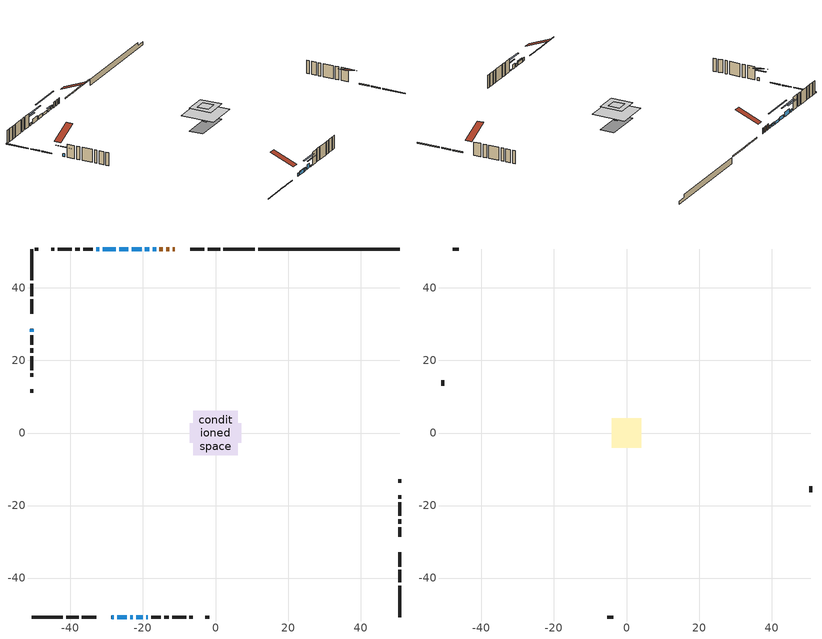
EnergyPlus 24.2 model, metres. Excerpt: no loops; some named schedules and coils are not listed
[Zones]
conditioned space
 floor outside (Floor1 construction): -0.82,-0.82 -0.82,0.82 0.82,0.82 0.82,-0.82 z0.81
 floor adiabatic (AdiabaticFloorConstruction): -6.16,-6.16 -6.16,6.16 6.16,6.16 6.16,-6.16 z3.25
 floor foundation (Slab1 construction): -7.05,-2.7 -7.05,2.7 7.05,2.7 7.05,-2.7 z-1.48
 floor foundation (Slab2 construction): -0.61,-0.61 -0.61,0.61 0.61,0.61 0.61,-0.61 z0
 wall outside (RimJoist1 construction): 10.8,50.74 2.17,50.74 / -50.74,-50.74 -42.11,-50.74 / -50.74,50.74 -50.74,42.11 / 50.74,-50.74 50.74,-42.11 z0.81:1.11
 wall outside (RimJoist2 construction): 1.24,50.74 -2.19,50.74 / -41.19,-50.74 -37.76,-50.74 / -50.74,41.19 -50.74,37.76 / 50.74,-41.19 50.74,-37.76 z0.81:1.11
 wall outside (RimJoist3 construction): -3.12,50.74 -7,50.74 / -36.83,-50.74 -32.94,-50.74 / -50.74,36.83 -50.74,32.94 / 50.74,-36.83 50.74,-32.94 z0.81:1.11
 wall outside (AdiabaticWallConstruction 1): -11.26,50.74 -11.83,50.74 / -12.76,50.74 -13.65,50.74 / -14.58,50.74 -15.47,50.74 z0.81:2.84
 wall outside (AdiabaticWallConstruction): -28.68,-50.74 -28,-50.74 / -23.51,-50.74 -22.76,-50.74 / -24.06,50.74 -26.6,50.74 z0.81:2.03; -16.39,50.74 -17.31,50.74 / -20.39,50.74 -23.13,50.74 / -32.01,50.74 -32.93,50.74 z0.81:1.73; -18.24,50.74 -19.46,50.74 z0.81:1.8; -27.08,-50.74 -24.44,-50.74 z0.81:1.95; -50.74,28.68 -50.74,27.92 z0.81:1.83; -21.84,-50.74 -20.06,-50.74 / -27.53,50.74 -31.09,50.74 z0.81:2.46; -19.13,-50.74 -18.67,-50.74 z0.81:1.27
 wall outside (Wall1 construction): -33.86,50.74 -36.52,50.74 / -17.74,-50.74 -15.08,-50.74 / -50.74,26.99 -50.74,24.32 / 50.74,-28.68 50.74,-26.01 z0.81:5.69
 wall outside (Wall2 construction): -37.45,50.74 -38.74,50.74 / -14.15,-50.74 -12.86,-50.74 / -50.74,23.39 -50.74,22.1 / 50.74,-25.08 50.74,-23.79 z0.81:5.69
 wall outside (Wall3 construction): -39.67,50.74 -43.49,50.74 / -11.93,-50.74 -8.11,-50.74 / -50.74,21.17 -50.74,17.35 / 50.74,-22.87 50.74,-19.04 z0.81:5.69
 wall outside (Wall4 construction): -44.42,50.74 -45.32,50.74 / -7.18,-50.74 -6.28,-50.74 / -50.74,16.42 -50.74,15.53 / 50.74,-18.11 50.74,-17.22 z0.81:5.69
 wall outside (Wall7 construction): -48.81,50.74 -49.81,50.74 / -2.79,-50.74 -1.79,-50.74 / -50.74,12.03 -50.74,11.03 / 50.74,-13.72 50.74,-12.72 z0.81:5.69
 wall foundation (FoundationWall1 construction): 11.73,50.74,-1.48 11.73,50.74,0.81 46.84,50.74,0.81 46.84,50.74,-0.3 50.74,50.74,-0.3 50.74,50.74,-1.48
 window (WindowConstruction 9): -28.68,-50.74 -28.01,-50.74 z0.81:2.03
 window (WindowConstruction 5): -16.4,50.74 -17.31,50.74 z0.81:1.72
 window (WindowConstruction 6): -18.24,50.74 -19.46,50.74 z0.81:1.8
 window (WindowConstruction 7): -27.08,-50.74 -24.44,-50.74 z0.81:1.95
 window (WindowConstruction 8): -50.74,28.68 -50.74,27.92 z0.81:1.82
 window (WindowConstruction 11): -20.39,50.74 -23.13,50.74 z0.81:1.72
 window (WindowConstruction 10): -23.51,-50.74 -22.77,-50.74 z0.81:2.03
 window (WindowConstruction): -21.84,-50.74 -20.06,-50.74 z0.81:2.46
 window (WindowConstruction 1): -19.13,-50.74 -18.67,-50.74 z0.81:1.27
 window (WindowConstruction 2): -24.06,50.74 -26.6,50.74 z0.81:2.03
 window (WindowConstruction 3): -27.53,50.74 -31.08,50.74 z0.81:2.46
 window (WindowConstruction 4): -32.01,50.74 -32.93,50.74 z0.81:1.72
 door (Door): -11.26,50.74 -11.83,50.74 z0.81:2.84
 door (Door 1): -12.76,50.74 -13.65,50.74 z0.81:2.84
 door (Door 2): -14.58,50.74 -15.47,50.74 z0.81:2.84
 ceiling adiabatic (AdiabaticFloorConstruction): 6.16,-6.16 6.16,6.16 -6.16,6.16 -6.16,-6.16 z3.25
attic - vented
 floor to conditioned space (Floor2 construction Reversed): -2.11,-2.11 -2.11,2.11 2.11,2.11 2.11,-2.11 z5.69
 floor to conditioned space (Floor3 construction Reversed): -4.1,-4.1 -4.1,4.1 4.1,4.1 4.1,-4.1 z5.69
 wall outside (Wall5 construction): -46.25,50.74 -47.88,50.74 / -5.35,-50.74 -3.72,-50.74 / -50.74,14.6 -50.74,12.96 / 50.74,-16.29 50.74,-14.65 z0.81:5.69
 roof outside (Roof1 construction): -10.33,50.74,5.69 -10.33,41.87,9.38 -7.93,41.87,9.38 -7.93,50.74,5.69; -29.61,-50.74,5.69 -29.61,-41.87,9.38 -32.01,-41.87,9.38 -32.01,-50.74,5.69; -50.74,29.61,5.69 -41.87,29.61,9.38 -41.87,32.01,9.38 -50.74,32.01,5.69; 50.74,-29.61,5.69 41.87,-29.61,9.38 41.87,-32.01,9.38 50.74,-32.01,5.69
shading: -17.51,50.74 -16.2,50.74 -16.2,51.15 -17.51,51.15 z1.93; -19.66,50.74 -18.04,50.74 -18.04,51.15 -19.66,51.15 z2; -24.24,-50.74 -27.28,-50.74 -27.28,-51.15 -24.24,-51.15 z2.15; -50.74,25.28 -50.74,31.32 -51.15,31.32 -51.15,25.28 z4.46; -28.21,50.74 -15.31,50.74 -15.31,51.15 -28.21,51.15 z6.81; -17.42,-50.74 -24.48,-50.74 -24.48,-51.15 -17.42,-51.15 z5.1; -16.03,-50.74 -21.77,-50.74 -21.77,-51.15 -16.03,-51.15 z3.91; -33.72,50.74 -24.89,50.74 -24.89,51.15 -33.72,51.15 z5.1; -35.57,50.74 -29.37,50.74 -29.37,51.15 -35.57,51.15 z4.36
[Building]
Building 1: Terrain=Suburbs
[Site:Location]
Halifax Intl AP_NS: Latitude {deg}=44.88; Longitude {deg}=-63.51; Time Zone {hr}=-4; Elevation {m}=145; Keep Site Location Information=Yes
[Site:GroundTemperature:Shallow]
3.15511, 1.33576, 1.19006, 2.05344, 5.51939, 8.9692, 11.96, 13.8546, 14.0156, 12.4746, 9.56009, 6.2161
[Site:WaterMainsTemperature]
Calculation Method=Schedule; Temperature Schedule=mains temperature schedule
[Material] Roughness=Rough; Thermal Absorptance=0.9
Name | Thickness {m} | Conductivity {W/m-K} | Density {kg/m3} | Specific Heat {J/kg-K} | Solar Absorptance | Visible Absorptance
asphalt or fiberglass shingles | 0.00635 | 0.162714 | 1121.4 | 1465.45 | 0.84 | 0.84
ceiling loosefill ins | 0.254 | 0.0480833 | 16.02 | 1046.75 | 0.7 | 0.7
ceiling stud and cavity | 0.1397 | 0.117711 | 65.682 | 1177.47 | 0.7 | 0.7
ceiling stud and cavity 1 | 0.1397 | 0.121496 | 65.682 | 1177.47 | 0.7 | 0.7
concrete 4.0 in. | 0.1016 | 1.803125 | 2242.8 | 837.4 | 0.7 | 0.7
concrete 8.0 in. | 0.2032 | 1.803125 | 2242.8 | 837.4 | 0.7 | 0.7
door material | 0.04445 | 0.0451087 | 512.64 | 1214.23 | 0.7 | 0.7
floor covering | 0.0127 | 0.0433444 | 54.468 | 1339.84 | 0.6 | 0.6
floor rigid ins | 0.103632 | 0.029427 | 32.04 | 1214.23 | 0.7 | 0.7
floor rigid ins 1; wall rigid ins 1 | 0.512978 | 0.029427 | 32.04 | 1214.23 | 0.7 | 0.7
floor stud and cavity | 0.1397 | 0.217842 | 92.3553 | 1139.71 | 0.7 | 0.7
floor stud and cavity 1 | 0.1397 | 1.75129 | 37.0049 | 1207.88 | 0.7 | 0.7
furniture material conditioned space 1 | 0.1524 | 0.115458 | 640.8 | 1214.23 | 0.6 | 0.6
gypsum board | 0.0127 | 0.160291 | 801 | 837.4 | 0.6 | 0.6
osb sheathing 0.5 in. | 0.0127 | 0.115458 | 512.64 | 1214.23 | 0.7 | 0.7
osb sheathing 0.75 in. | 0.01905 | 0.115458 | 512.64 | 1214.23 | 0.7 | 0.7
osb sheathing 2.0 in. | 0.0508 | 0.115458 | 512.64 | 1214.23 | 0.7 | 0.7
rim joist rigid ins; wall rigid ins | 0.051816 | 0.029427 | 32.04 | 1214.23 | 0.7 | 0.7
rim joist stud and cavity | 0.0508 | 0.0413573 | 125.044 | 1163.47 | 0.6 | 0.6
rim joist stud and cavity 1 | 0.0508 | 0.0353736 | 125.044 | 1163.47 | 0.6 | 0.6
rim joist stud and cavity 2 | 0.0508 | 0.0415359 | 125.044 | 1163.47 | 0.6 | 0.6
wall stud and cavity | 0.1397 | 0.159316 | 139.0536 | 1170.24 | 0.7 | 0.7
wall stud and cavity 1 | 0.1397 | 0.266242 | 139.0536 | 1170.24 | 0.7 | 0.7
wall stud and cavity 2 | 0.1397 | 0.224124 | 139.0536 | 1170.24 | 0.7 | 0.7
wall stud and cavity 3 | 0.1397 | 0.269865 | 139.0536 | 1170.24 | 0.7 | 0.7
wall stud and cavity 4 | 0.0889 | 6.1454 | 50.32683 | 1063.81 | 0.6 | 0.6
wall stud and cavity 5 | 0.1397 | 0.343274 | 139.0536 | 1170.24 | 0.7 | 0.7
wall stud and cavity 6 | 0.0889 | 0.380278 | 52.3479 | 1209.89 | 0.7 | 0.7
wall stud and cavity 7 | 0.0889 | 0.391764 | 83.0341 | 1211.67 | 0.7 | 0.7
wood siding | 0.0254 | 0.102417 | 544.68 | 1172.36 | 0.4 | 0.4
wood siding 1 | 0.00254 | 0.102417 | 544.68 | 1172.36 | 0.4 | 0.4
wood siding 2; wood siding 3; wood siding 4 | 0.0254 | 0.102417 | 544.68 | 1172.36 | 0.7 | 0.7
[WindowMaterial:SimpleGlazingSystem]
Name | U-Factor {W/m2-K} | Solar Heat Gain Coefficient
WindowMaterial | 2.90373 | 0.65
WindowMaterial 1 | 3.03773 | 0.52
WindowMaterial 10 | 2.96903 | 0.62
WindowMaterial 2 | 2.98606 | 0.58
WindowMaterial 3 | 2.89181 | 0.69
WindowMaterial 4 | 2.96619 | 0.55
WindowMaterial 5 | 3.02581 | 0.51
WindowMaterial 6 | 2.99287 | 0.55
WindowMaterial 7 | 2.97981 | 0.57
WindowMaterial 8 | 3.02126 | 0.5
WindowMaterial 9 | 3.10359 | 0.5
[Construction]
AdiabaticFloorConstruction: floor stud and cavity 1, floor rigid ins 1, osb sheathing 0.75 in., floor covering
AdiabaticWallConstruction: wood siding 3, wall rigid ins 1, wall stud and cavity 6, gypsum board
AdiabaticWallConstruction 1: wood siding 4, wall rigid ins 1, wall stud and cavity 6, gypsum board
Door; Door 1; Door 2: door material
Floor1 construction: floor stud and cavity, floor rigid ins, osb sheathing 0.75 in., floor covering
Floor2 construction Reversed: gypsum board, ceiling stud and cavity, ceiling loosefill ins
Floor3 construction Reversed: gypsum board, ceiling stud and cavity 1, ceiling loosefill ins
FoundationWall1 construction: concrete 8.0 in.
furniture construction conditioned space 1: furniture material conditioned space 1
PartitionWallConstruction: gypsum board, wall stud and cavity 7, gypsum board
RimJoist1 construction: wood siding 2, rim joist rigid ins, osb sheathing 2.0 in., rim joist stud and cavity
RimJoist2 construction: wood siding 2, rim joist rigid ins, osb sheathing 2.0 in., rim joist stud and cavity 1
RimJoist3 construction: wood siding 2, rim joist rigid ins, osb sheathing 2.0 in., rim joist stud and cavity 2
Roof1 construction: asphalt or fiberglass shingles
Slab1 construction; Slab2 construction: concrete 4.0 in.
Wall1 construction: wood siding, wall rigid ins, osb sheathing 0.5 in., wall stud and cavity, gypsum board
Wall2 construction: wood siding, wall rigid ins, osb sheathing 0.5 in., wall stud and cavity 1, gypsum board
Wall3 construction: wood siding, wall rigid ins, osb sheathing 0.5 in., wall stud and cavity 2, gypsum board
Wall4 construction: wood siding, wall rigid ins, osb sheathing 0.5 in., wall stud and cavity 3, gypsum board
Wall5 construction: wood siding 1, wall stud and cavity 4
Wall7 construction: wood siding, wall rigid ins, osb sheathing 0.5 in., wall stud and cavity 5, gypsum board
WindowConstruction: WindowMaterial
WindowConstruction 1: WindowMaterial 1
WindowConstruction 10: WindowMaterial 10
WindowConstruction 11; WindowConstruction 5: WindowMaterial 5
WindowConstruction 2: WindowMaterial 2
WindowConstruction 3: WindowMaterial 3
WindowConstruction 4: WindowMaterial 4
WindowConstruction 6: WindowMaterial 6
WindowConstruction 7: WindowMaterial 7
WindowConstruction 8: WindowMaterial 8
WindowConstruction 9: WindowMaterial 9
[Zone] Multiplier=1; Part of Total Floor Area=Yes
Name | Volume {m3}
attic - vented | 50.4032
conditioned space | 579.5
[Space]
Name | Zone | Volume {m3}
attic - vented 1 | attic - vented | 50.4032
conditioned space 1 | conditioned space | 579.5
[ZoneInfiltration:EffectiveLeakageArea]
infil attic - vented 1: Zone or Space=attic - vented 1; Schedule=Always On Discrete; Effective Air Leakage Area {cm2}=3051.58; Stack Coefficient=0.00059606; Wind Coefficient=1.64955e-05
[ZoneMixing]
whole house fan mix: Zone or Space=attic - vented; Schedule=Always On Continuous; Design Flow Rate Calculation Method=Flow/Zone; Design Flow Rate {m3/s}=0; Source Zone or Space=conditioned space
[SurfaceProperty:ExposedFoundationPerimeter] Exposed Perimeter Calculation Method=TotalExposedPerimeter
Name | Total Exposed Perimeter {m}
Slab1 | 39.014
Slab2 | 3.658
[InternalMass] Zone or ZoneList=conditioned space; Space or SpaceList=conditioned space 1
Name | Construction | Surface Area {m2}
furniture mass conditioned space 1 | furniture construction conditioned space 1 | 92.9425
partition wall mass | PartitionWallConstruction | 232.356
[Lights]
interior lighting: Zone or ZoneList or Space or SpaceList=conditioned space 1; Schedule=interior lighting schedule; Design Level Calculation Method=LightingLevel; Lighting Level {W}=343.2; Return Air Fraction=0; Fraction Radiant=0.6; Fraction Visible=0.2; Fraction Replaceable=1
[People]
occupants: Zone or ZoneList or Space or SpaceList=conditioned space 1; Number of People Schedule=occupants schedule; Number of People Calculation Method=People; Number of People=3; Fraction Radiant=0.314171; Sensible Heat Fraction=0.56303; Activity Level Schedule=occupants activity schedule; Carbon Dioxide Generation Rate {m3/s-W}=0; Enable ASHRAE 55 Comfort Warnings=No; Mean Radiant Temperature Calculation Type=EnclosureAveraged
[ElectricEquipment] Zone or ZoneList or Space or SpaceList=conditioned space 1; Design Level Calculation Method=EquipmentLevel
Name | Schedule | Design Level {W} | Fraction Latent | Fraction Radiant | Fraction Lost
clothes dryer | clothes dryer schedule | 140.772 | 0.015 | 0.081 | 0.85
clothes washer | clothes washer schedule | 32.1985 | 0.03 | 0.162 | 0.7
cooking range | cooking range schedule | 215.147 | 0.08 | 0.432 | 0.2
dishwasher | dishwasher schedule | 66.8632 | 0.3 | 0.18 | 0.4
fridge | fridge schedule | 72.9452 | 0 | 0.6 | 0
mech vent bath fan 0 | mech vent bath fan 0 schedule | 100.4 | 0 | 0 | 1
mech vent bath fan 1 | mech vent bath fan 1 schedule | 100.4 | 0 | 0 | 1
mech vent house fan | mech vent house fan schedule | 0 | 0 | 0 | 1
mech vent house fan cfis | mech vent house fan cfis schedule | 0 | 0 | 0 | 0
misc plug loads | misc plug loads schedule | 494.7 | 0.045 | 0.513 | 0.1
whole house fan | Always On Discrete | 0 | 0 | 0 | 1
[OtherEquipment] Zone or ZoneList or Space or SpaceList=conditioned space 1; Design Level Calculation Method=EquipmentLevel
Name | Fuel Type | Schedule | Design Level {W} | Fraction Latent | Fraction Radiant | Fraction Lost
clothes dryer 1 | Electricity | clothes dryer schedule | 0 | 0.015 | 0.081 | 0.85
cooking range 1 | Electricity | cooking range schedule | 0 | 0.08 | 0.432 | 0.2
general water use latent | None | general water use schedule | 62.594 | 1 | 0 | 0
general water use sensible | None | general water use schedule | -61.6891 | 0 | 0.6 | 0
mech vent house fan latent load | None | Always On Discrete | 0 | 1 | 0 | 0
mech vent house fan sensible load | None | Always On Discrete | 0 | 0 | 0 | 0
water heater energy adjustment1 | Electricity | Always On Discrete | 0.01 | 0 | 0 | 1
[ZoneInfiltration:DesignFlowRate] Zone or ZoneList or Space or SpaceList=conditioned space 1; Schedule=Always On Discrete; Design Flow Rate Calculation Method=Flow/Zone; Design Flow Rate {m3/s}=0
infil flow; natural vent flow; whole house fan flow
[ZoneControl:Thermostat]
conditioned space Thermostat: Zone or ZoneList=conditioned space; Control Type Schedule=conditioned space Thermostat Schedule; Control 1=conditioned space temperature setpoint; Temperature Difference Between Cutout And Setpoint {deltaC}=0
[ThermostatSetpoint:DualSetpoint]
conditioned space temperature setpoint: Heating Setpoint Temperature Schedule=heating setpoint; Cooling Setpoint Temperature Schedule=cooling setpoint
[AirLoopHVAC:UnitarySystem]
unit heater unitary system: Control Type=Load; Controlling Zone or Thermostat Location=conditioned space; Dehumidification Control Type=None; Availability Schedule=Always On Discrete; Supply Fan=unit heater supply fan; Fan Placement=BlowThrough; Supply Air Fan Operating Mode Schedule=unit heater auto fan schedule; Heating Coil=unit heater htg coil; DX Heating Coil Sizing Ratio=1; Use DOAS DX Cooling Coil=No; Minimum Supply Air Temperature {C}=2; Latent Load Control=SensibleOnlyLoadControl; Cooling Supply Air Flow Rate Method=None; Heating Supply Air Flow Rate Method=SupplyAirFlowRate; Heating Supply Air Flow Rate {m3/s}=0.00141584; No Load Supply Air Flow Rate Method=SupplyAirFlowRate; No Load Supply Air Flow Rate {m3/s}=0; No Load Supply Air Flow Rate Control Set To Low Speed=Yes; Maximum Supply Air Temperature {C}=48.8889; Maximum Outdoor Dry-Bulb Temperature for Supplemental Heater Operation {C}=21; Ancillary On-Cycle Electric Power {W}=0; Ancillary Off-Cycle Electric Power {W}=0
[Zone equipment]
conditioned space: electric baseboard, unit heater unitary system
[Foundation:Kiva] Initial Indoor Air Temperature {C}=18; Wall Depth Below Slab {m}=0.2032
Name | Wall Height Above Grade {m}
Foundation Kiva 1 | 0.810006
Foundation Kiva 2 | 0.1016
[Foundation:Kiva:Settings]
Soil Conductivity {W/m-K}=0.849921; Soil Density {kg/m3}=1842.3; Soil Specific Heat {J/kg-K}=418.7; Ground Solar Absorptivity=0.9; Ground Thermal Absorptivity=0.9; Ground Surface Roughness {m}=0.03; Far-Field Width {m}=40; Deep-Ground Boundary Condition=ZeroFlux; Deep-Ground Depth {m}=40; Minimum Cell Dimension {m}=0.2; Maximum Cell Growth Coefficient=3; Simulation Timestep=Timestep
[Exterior:Lights]
exterior lighting: Schedule=exterior lighting schedule; Design Level {W}=75.6
[EnergyManagementSystem:Sensor] Output:Variable or Output:Meter Index Key=conditioned space
Name | Output:Variable or Output:Meter
conditioned_space_clg_unmet_s | Zone Cooling Setpoint Not Met Time
conditioned_space_htg_unmet_s | Zone Heating Setpoint Not Met Time
fridge_tin_s; tin_s; tin_s_1 | Zone Mean Air Temperature
tout_s | Zone Outdoor Air Drybulb Temperature
win_s | Zone Air Humidity Ratio
[Schedule:Constant]
Name | Hourly Value
Always On Continuous; mech vent house fan schedule; mech vent house fan cfis schedule; Always On Discrete | 1
occupants activity schedule | 117.228
fridge schedule; unit heater auto fan schedule | 0
[Schedule:Week:Daily]
interior lighting schedule Week Rule - Jan1-Jan27: interior lighting schedule day, interior lighting schedule day, interior lighting schedule day, interior lighting schedule day, interior lighting schedule day, interior lighting schedule day, interior lighting schedule day, interior lighting schedule default day, interior lighting schedule default day, interior lighting schedule default day, interior lighting schedule default day, interior lighting schedule default day
interior lighting schedule Week Rule - Jan28-Feb3: interior lighting schedule day, interior lighting schedule day, interior lighting schedule day, interior lighting schedule day, interior lighting schedule day 1, interior lighting schedule day 1, interior lighting schedule day 1, interior lighting schedule default day, interior lighting schedule default day, interior lighting schedule default day, interior lighting schedule default day, interior lighting schedule default day
interior lighting schedule Week Rule - Feb4-Feb24: interior lighting schedule day 1, interior lighting schedule day 1, interior lighting schedule day 1, interior lighting schedule day 1, interior lighting schedule day 1, interior lighting schedule day 1, interior lighting schedule day 1, interior lighting schedule default day, interior lighting schedule default day, interior lighting schedule default day, interior lighting schedule default day, interior lighting schedule default day
interior lighting schedule Week Rule - Feb25-Mar3: interior lighting schedule day 1, interior lighting schedule day 1, interior lighting schedule day 1, interior lighting schedule day 1, interior lighting schedule day 2, interior lighting schedule day 2, interior lighting schedule day 2, interior lighting schedule default day, interior lighting schedule default day, interior lighting schedule default day, interior lighting schedule default day, interior lighting schedule default day
interior lighting schedule Week Rule - Mar4-Mar31: interior lighting schedule day 2, interior lighting schedule day 2, interior lighting schedule day 2, interior lighting schedule day 2, interior lighting schedule day 2, interior lighting schedule day 2, interior lighting schedule day 2, interior lighting schedule default day, interior lighting schedule default day, interior lighting schedule default day, interior lighting schedule default day, interior lighting schedule default day
interior lighting schedule Week Rule - Apr1-Apr28: interior lighting schedule day 3, interior lighting schedule day 3, interior lighting schedule day 3, interior lighting schedule day 3, interior lighting schedule day 3, interior lighting schedule day 3, interior lighting schedule day 3, interior lighting schedule default day, interior lighting schedule default day, interior lighting schedule default day, interior lighting schedule default day, interior lighting schedule default day
interior lighting schedule Week Rule - Apr29-May5: interior lighting schedule day 3, interior lighting schedule day 3, interior lighting schedule day 4, interior lighting schedule day 4, interior lighting schedule day 4, interior lighting schedule day 4, interior lighting schedule day 4, interior lighting schedule default day, interior lighting schedule default day, interior lighting schedule default day, interior lighting schedule default day, interior lighting schedule default day
interior lighting schedule Week Rule - May6-May26: interior lighting schedule day 4, interior lighting schedule day 4, interior lighting schedule day 4, interior lighting schedule day 4, interior lighting schedule day 4, interior lighting schedule day 4, interior lighting schedule day 4, interior lighting schedule default day, interior lighting schedule default day, interior lighting schedule default day, interior lighting schedule default day, interior lighting schedule default day
interior lighting schedule Week Rule - May27-Jun2: interior lighting schedule day 4, interior lighting schedule day 4, interior lighting schedule day 4, interior lighting schedule day 4, interior lighting schedule day 4, interior lighting schedule day 5, interior lighting schedule day 5, interior lighting schedule default day, interior lighting schedule default day, interior lighting schedule default day, interior lighting schedule default day, interior lighting schedule default day
interior lighting schedule Week Rule - Jun3-Jun30: interior lighting schedule day 5, interior lighting schedule day 5, interior lighting schedule day 5, interior lighting schedule day 5, interior lighting schedule day 5, interior lighting schedule day 5, interior lighting schedule day 5, interior lighting schedule default day, interior lighting schedule default day, interior lighting schedule default day, interior lighting schedule default day, interior lighting schedule default day
interior lighting schedule Week Rule - Jul1-Jul28: interior lighting schedule day 6, interior lighting schedule day 6, interior lighting schedule day 6, interior lighting schedule day 6, interior lighting schedule day 6, interior lighting schedule day 6, interior lighting schedule day 6, interior lighting schedule default day, interior lighting schedule default day, interior lighting schedule default day, interior lighting schedule default day, interior lighting schedule default day
interior lighting schedule Week Rule - Jul29-Aug4: interior lighting schedule day 6, interior lighting schedule day 6, interior lighting schedule day 6, interior lighting schedule day 7, interior lighting schedule day 7, interior lighting schedule day 7, interior lighting schedule day 7, interior lighting schedule default day, interior lighting schedule default day, interior lighting schedule default day, interior lighting schedule default day, interior lighting schedule default day
interior lighting schedule Week Rule - Aug5-Aug25: interior lighting schedule day 7, interior lighting schedule day 7, interior lighting schedule day 7, interior lighting schedule day 7, interior lighting schedule day 7, interior lighting schedule day 7, interior lighting schedule day 7, interior lighting schedule default day, interior lighting schedule default day, interior lighting schedule default day, interior lighting schedule default day, interior lighting schedule default day
interior lighting schedule Week Rule - Aug26-Sep1: interior lighting schedule day 7, interior lighting schedule day 7, interior lighting schedule day 7, interior lighting schedule day 7, interior lighting schedule day 7, interior lighting schedule day 7, interior lighting schedule day 8, interior lighting schedule default day, interior lighting schedule default day, interior lighting schedule default day, interior lighting schedule default day, interior lighting schedule default day
interior lighting schedule Week Rule - Sep2-Sep29: interior lighting schedule day 8, interior lighting schedule day 8, interior lighting schedule day 8, interior lighting schedule day 8, interior lighting schedule day 8, interior lighting schedule day 8, interior lighting schedule day 8, interior lighting schedule default day, interior lighting schedule default day, interior lighting schedule default day, interior lighting schedule default day, interior lighting schedule default day
interior lighting schedule Week Rule - Sep30-Oct6: interior lighting schedule day 8, interior lighting schedule day 9, interior lighting schedule day 9, interior lighting schedule day 9, interior lighting schedule day 9, interior lighting schedule day 9, interior lighting schedule day 9, interior lighting schedule default day, interior lighting schedule default day, interior lighting schedule default day, interior lighting schedule default day, interior lighting schedule default day
interior lighting schedule Week Rule - Oct7-Oct27: interior lighting schedule day 9, interior lighting schedule day 9, interior lighting schedule day 9, interior lighting schedule day 9, interior lighting schedule day 9, interior lighting schedule day 9, interior lighting schedule day 9, interior lighting schedule default day, interior lighting schedule default day, interior lighting schedule default day, interior lighting schedule default day, interior lighting schedule default day
interior lighting schedule Week Rule - Oct28-Nov3: interior lighting schedule day 9, interior lighting schedule day 9, interior lighting schedule day 9, interior lighting schedule day 9, interior lighting schedule day 10, interior lighting schedule day 10, interior lighting schedule day 10, interior lighting schedule default day, interior lighting schedule default day, interior lighting schedule default day, interior lighting schedule default day, interior lighting schedule default day
interior lighting schedule Week Rule - Nov4-Nov24: interior lighting schedule day 10, interior lighting schedule day 10, interior lighting schedule day 10, interior lighting schedule day 10, interior lighting schedule day 10, interior lighting schedule day 10, interior lighting schedule day 10, interior lighting schedule default day, interior lighting schedule default day, interior lighting schedule default day, interior lighting schedule default day, interior lighting schedule default day
interior lighting schedule Week Rule - Nov25-Dec1: interior lighting schedule day 10, interior lighting schedule day 10, interior lighting schedule day 10, interior lighting schedule day 10, interior lighting schedule day 10, interior lighting schedule day 10, interior lighting schedule day 11, interior lighting schedule default day, interior lighting schedule default day, interior lighting schedule default day, interior lighting schedule default day, interior lighting schedule default day
interior lighting schedule Week Rule - Dec2-Dec31: interior lighting schedule day 11, interior lighting schedule day 11, interior lighting schedule day 11, interior lighting schedule day 11, interior lighting schedule day 11, interior lighting schedule day 11, interior lighting schedule day 11, interior lighting schedule default day, interior lighting schedule default day, interior lighting schedule default day, interior lighting schedule default day, interior lighting schedule default day
occupants schedule Week Rule - Jan1-Dec31: occupants schedule day, occupants schedule day, occupants schedule day, occupants schedule day, occupants schedule day, occupants schedule day, occupants schedule day, occupants schedule default day, occupants schedule default day, occupants schedule default day, occupants schedule default day, occupants schedule default day
clothes dryer schedule Week Rule - Jan1-Dec31: clothes dryer schedule day, clothes dryer schedule day, clothes dryer schedule day, clothes dryer schedule day, clothes dryer schedule day, clothes dryer schedule day, clothes dryer schedule day, clothes dryer schedule default day, clothes dryer schedule default day, clothes dryer schedule default day, clothes dryer schedule default day, clothes dryer schedule default day
clothes washer schedule Week Rule - Jan1-Dec31: clothes washer schedule day, clothes washer schedule day, clothes washer schedule day, clothes washer schedule day, clothes washer schedule day, clothes washer schedule day, clothes washer schedule day, clothes washer schedule default day, clothes washer schedule default day, clothes washer schedule default day, clothes washer schedule default day, clothes washer schedule default day
cooking range schedule Week Rule - Jan1-Dec31: cooking range schedule day, cooking range schedule day, cooking range schedule day, cooking range schedule day, cooking range schedule day, cooking range schedule day, cooking range schedule day, cooking range schedule default day, cooking range schedule default day, cooking range schedule default day, cooking range schedule default day, cooking range schedule default day
dishwasher schedule Week Rule - Jan1-Dec31: dishwasher schedule day, dishwasher schedule day, dishwasher schedule day, dishwasher schedule day, dishwasher schedule day, dishwasher schedule day, dishwasher schedule day, dishwasher schedule default day, dishwasher schedule default day, dishwasher schedule default day, dishwasher schedule default day, dishwasher schedule default day
mech vent bath fan 0 schedule Week Rule - Jan1-Dec31: mech vent bath fan 0 schedule day, mech vent bath fan 0 schedule day, mech vent bath fan 0 schedule day, mech vent bath fan 0 schedule day, mech vent bath fan 0 schedule day, mech vent bath fan 0 schedule day, mech vent bath fan 0 schedule day, mech vent bath fan 0 schedule default day, mech vent bath fan 0 schedule default day, mech vent bath fan 0 schedule default day, mech vent bath fan 0 schedule default day, mech vent bath fan 0 schedule default day
mech vent bath fan 1 schedule Week Rule - Jan1-Dec31: mech vent bath fan 1 schedule day, mech vent bath fan 1 schedule day, mech vent bath fan 1 schedule day, mech vent bath fan 1 schedule day, mech vent bath fan 1 schedule day, mech vent bath fan 1 schedule day, mech vent bath fan 1 schedule day, mech vent bath fan 1 schedule default day, mech vent bath fan 1 schedule default day, mech vent bath fan 1 schedule default day, mech vent bath fan 1 schedule default day, mech vent bath fan 1 schedule default day
misc plug loads schedule Week Rule - Jan1-Dec31: misc plug loads schedule day, misc plug loads schedule day, misc plug loads schedule day, misc plug loads schedule day, misc plug loads schedule day, misc plug loads schedule day, misc plug loads schedule day, misc plug loads schedule default day, misc plug loads schedule default day, misc plug loads schedule default day, misc plug loads schedule default day, misc plug loads schedule default day
general water use schedule Week Rule - Jan1-Dec31: general water use schedule day, general water use schedule day, general water use schedule day, general water use schedule day, general water use schedule day, general water use schedule day, general water use schedule day, general water use schedule default day, general water use schedule default day, general water use schedule default day, general water use schedule default day, general water use schedule default day
exterior lighting schedule Week Rule - Jan1-Jan27: exterior lighting schedule day, exterior lighting schedule day, exterior lighting schedule day, exterior lighting schedule day, exterior lighting schedule day, exterior lighting schedule day, exterior lighting schedule day, exterior lighting schedule default day, exterior lighting schedule default day, exterior lighting schedule default day, exterior lighting schedule default day, exterior lighting schedule default day
exterior lighting schedule Week Rule - Jan28-Feb3: exterior lighting schedule day, exterior lighting schedule day, exterior lighting schedule day, exterior lighting schedule day, exterior lighting schedule day 1, exterior lighting schedule day 1, exterior lighting schedule day 1, exterior lighting schedule default day, exterior lighting schedule default day, exterior lighting schedule default day, exterior lighting schedule default day, exterior lighting schedule default day
exterior lighting schedule Week Rule - Feb4-Feb24: exterior lighting schedule day 1, exterior lighting schedule day 1, exterior lighting schedule day 1, exterior lighting schedule day 1, exterior lighting schedule day 1, exterior lighting schedule day 1, exterior lighting schedule day 1, exterior lighting schedule default day, exterior lighting schedule default day, exterior lighting schedule default day, exterior lighting schedule default day, exterior lighting schedule default day
exterior lighting schedule Week Rule - Feb25-Mar3: exterior lighting schedule day 1, exterior lighting schedule day 1, exterior lighting schedule day 1, exterior lighting schedule day 1, exterior lighting schedule day 2, exterior lighting schedule day 2, exterior lighting schedule day 2, exterior lighting schedule default day, exterior lighting schedule default day, exterior lighting schedule default day, exterior lighting schedule default day, exterior lighting schedule default day
[Schedule:Year]
interior lighting schedule: interior lighting schedule Week Rule - Jan1-Jan27, 1, 1, 1, 27, interior lighting schedule Week Rule - Jan28-Feb3, 1, 28, 2, 3, interior lighting schedule Week Rule - Feb4-Feb24, 2, 4, 2, 24, interior lighting schedule Week Rule - Feb25-Mar3, 2, 25, 3, 3, interior lighting schedule Week Rule - Mar4-Mar31, 3, 4, 3, 31, interior lighting schedule Week Rule - Apr1-Apr28, 4, 1, 4, 28, interior lighting schedule Week Rule - Apr29-May5, 4, 29, 5, 5, interior lighting schedule Week Rule - May6-May26, 5, 6, 5, 26, interior lighting schedule Week Rule - May27-Jun2, 5, 27, 6, 2, interior lighting schedule Week Rule - Jun3-Jun30, 6, 3, 6, 30, interior lighting schedule Week Rule - Jul1-Jul28, 7, 1, 7, 28, interior lighting schedule Week Rule - Jul29-Aug4, 7, 29, 8, 4, interior lighting schedule Week Rule - Aug5-Aug25, 8, 5, 8, 25, interior lighting schedule Week Rule - Aug26-Sep1, 8, 26, 9, 1, interior lighting schedule Week Rule - Sep2-Sep29, 9, 2, 9, 29, interior lighting schedule Week Rule - Sep30-Oct6, 9, 30, 10, 6, interior lighting schedule Week Rule - Oct7-Oct27, 10, 7, 10, 27, interior lighting schedule Week Rule - Oct28-Nov3, 10, 28, 11, 3, interior lighting schedule Week Rule - Nov4-Nov24, 11, 4, 11, 24, interior lighting schedule Week Rule - Nov25-Dec1, 11, 25, 12, 1, interior lighting schedule Week Rule - Dec2-Dec31, 12, 2, 12, 31
occupants schedule: occupants schedule Week Rule - Jan1-Dec31, 1, 1, 12, 31
clothes dryer schedule: clothes dryer schedule Week Rule - Jan1-Dec31, 1, 1, 12, 31
clothes washer schedule: clothes washer schedule Week Rule - Jan1-Dec31, 1, 1, 12, 31
cooking range schedule: cooking range schedule Week Rule - Jan1-Dec31, 1, 1, 12, 31
dishwasher schedule: dishwasher schedule Week Rule - Jan1-Dec31, 1, 1, 12, 31
mech vent bath fan 0 schedule: mech vent bath fan 0 schedule Week Rule - Jan1-Dec31, 1, 1, 12, 31
mech vent bath fan 1 schedule: mech vent bath fan 1 schedule Week Rule - Jan1-Dec31, 1, 1, 12, 31
misc plug loads schedule: misc plug loads schedule Week Rule - Jan1-Dec31, 1, 1, 12, 31
general water use schedule: general water use schedule Week Rule - Jan1-Dec31, 1, 1, 12, 31
exterior lighting schedule: exterior lighting schedule Week Rule - Jan1-Jan27, 1, 1, 1, 27, exterior lighting schedule Week Rule - Jan28-Feb3, 1, 28, 2, 3, exterior lighting schedule Week Rule - Feb4-Feb24, 2, 4, 2, 24, exterior lighting schedule Week Rule - Feb25-Mar3, 2, 25, 3, 3, exterior lighting schedule Week Rule - Mar4-Mar31, 3, 4, 3, 31, exterior lighting schedule Week Rule - Apr1-Apr28, 4, 1, 4, 28, exterior lighting schedule Week Rule - Apr29-May5, 4, 29, 5, 5, exterior lighting schedule Week Rule - May6-May26, 5, 6, 5, 26, exterior lighting schedule Week Rule - May27-Jun2, 5, 27, 6, 2, exterior lighting schedule Week Rule - Jun3-Jun30, 6, 3, 6, 30, exterior lighting schedule Week Rule - Jul1-Jul28, 7, 1, 7, 28, exterior lighting schedule Week Rule - Jul29-Aug4, 7, 29, 8, 4, exterior lighting schedule Week Rule - Aug5-Aug25, 8, 5, 8, 25, exterior lighting schedule Week Rule - Aug26-Sep1, 8, 26, 9, 1, exterior lighting schedule Week Rule - Sep2-Sep29, 9, 2, 9, 29, exterior lighting schedule Week Rule - Sep30-Oct6, 9, 30, 10, 6, exterior lighting schedule Week Rule - Oct7-Oct27, 10, 7, 10, 27, exterior lighting schedule Week Rule - Oct28-Nov3, 10, 28, 11, 3, exterior lighting schedule Week Rule - Nov4-Nov24, 11, 4, 11, 24, exterior lighting schedule Week Rule - Nov25-Dec1, 11, 25, 12, 1, exterior lighting schedule Week Rule - Dec2-Dec31, 12, 2, 12, 31
[Schedule:Compact]
conditioned space Thermostat Schedule: Through: 12/31, For: AllDays, Until: 24:00, 4
mains temperature schedule: Through: 01/01, For: AllDays, Until: 24:00, 7.41, Through: 01/02, For: AllDays, Until: 24:00, 7.34833, Through: 01/03, For: AllDays, Until: 24:00, 7.28778, Through: 01/04, For: AllDays, Until: 24:00, 7.22889, Through: 01/05, For: AllDays, Until: 24:00, 7.17056, Through: 01/06, For: AllDays, Until: 24:00, 7.11333, Through: 01/07, For: AllDays, Until: 24:00, 7.05722, Through: 01/08, For: AllDays, Until: 24:00, 7.00167, Through: 01/09, For: AllDays, Until: 24:00, 6.94778, Through: 01/10, For: AllDays, Until: 24:00, 6.895, Through: 01/11, For: AllDays, Until: 24:00, 6.84333, Through: 01/12, For: AllDays, Until: 24:00, 6.79278, Through: 01/13, For: AllDays, Until: 24:00, 6.74389, Through: 01/14, For: AllDays, Until: 24:00, 6.69556, Through: 01/15, For: AllDays, Until: 24:00, 6.64889, Through: 01/16, For: AllDays, Until: 24:00, 6.60278, Through: 01/17, For: AllDays, Until: 24:00, 6.55833, Through: 01/18, For: AllDays, Until: 24:00, 6.515, Through: 01/19, For: AllDays, Until: 24:00, 6.47333, Through: 01/20, For: AllDays, Until: 24:00, 6.43278, Through: 01/21, For: AllDays, Until: 24:00, 6.39333, Through: 01/22, For: AllDays, Until: 24:00, 6.355, Through: 01/23, For: AllDays, Until: 24:00, 6.31833, Through: 01/24, For: AllDays, Until: 24:00, 6.28278, Through: 01/25, For: AllDays, Until: 24:00, 6.24889, Through: 01/26, For: AllDays, Until: 24:00, 6.21611, Through: 01/27, For: AllDays, Until: 24:00, 6.18444, Through: 01/28, For: AllDays, Until: 24:00, 6.15444, Through: 01/29, For: AllDays, Until: 24:00, 6.12556, Through: 01/30, For: AllDays, Until: 24:00, 6.09833, Through: 01/31, For: AllDays, Until: 24:00, 6.07222, Through: 02/01, For: AllDays, Until: 24:00, 6.04778, Through: 02/02, For: AllDays, Until: 24:00, 6.02444, Through: 02/03, For: AllDays, Until: 24:00, 6.00278, Through: 02/04, For: AllDays, Until: 24:00, 5.98222, Through: 02/05, For: AllDays, Until: 24:00, 5.96333, Through: 02/06, For: AllDays, Until: 24:00, 5.94556, Through: 02/07, For: AllDays, Until: 24:00, 5.92944, Through: 02/08, For: AllDays, Until: 24:00, 5.915, Through: 02/09, For: AllDays, Until: 24:00, 5.90167, Through: 02/10, For: AllDays, Until: 24:00, 5.89, Through: 02/11, For: AllDays, Until: 24:00, 5.87944, Through: 02/12, For: AllDays, Until: 24:00, 5.87056, Through: 02/13, For: AllDays, Until: 24:00, 5.86333, Through: 02/14, For: AllDays, Until: 24:00, 5.85722, Through: 02/15, For: AllDays, Until: 24:00, 5.85278, Through: 02/16, For: AllDays, Until: 24:00, 5.84944, Through: 02/17, For: AllDays, Until: 24:00, 5.84833, Through: 02/18, For: AllDays, Until: 24:00, 5.84778, Through: 02/19, For: AllDays, Until: 24:00, 5.84944, Through: 02/20, For: AllDays, Until: 24:00, 5.85167, Through: 02/21, For: AllDays, Until: 24:00, 5.85611, Through: 02/22, For: AllDays, Until: 24:00, 5.86167, Through: 02/23, For: AllDays, Until: 24:00, 5.86889, Through: 02/24, For: AllDays, Until: 24:00, 5.87722, Through: 02/25, For: AllDays, Until: 24:00, 5.88722, Through: 02/26, For: AllDays, Until: 24:00, 5.89889, Through: 02/27, For: AllDays, Until: 24:00, 5.91167, Through: 02/28, For: AllDays, Until: 24:00, 5.92611, Through: 03/01, For: AllDays, Until: 24:00, 5.94222, Through: 03/02, For: AllDays, Until: 24:00, 5.95944, Through: 03/03, For: AllDays, Until: 24:00, 5.97778, Through: 03/04, For: AllDays, Until: 24:00, 5.99778, Through: 03/05, For: AllDays, Until: 24:00, 6.01944, Through: 03/06, For: AllDays, Until: 24:00, 6.04222, Through: 03/07, For: AllDays, Until: 24:00, 6.06667, Through: 03/08, For: AllDays, Until: 24:00, 6.09222, Through: 03/09, For: AllDays, Until: 24:00, 6.11944, Through: 03/10, For: AllDays, Until: 24:00, 6.14778, Through: 03/11, For: AllDays, Until: 24:00, 6.17722, Through: 03/12, For: AllDays, Until: 24:00, 6.20833, Through: 03/13, For: AllDays, Until: 24:00, 6.24111, Through: 03/14, For: AllDays, Until: 24:00, 6.275, Through: 03/15, For: AllDays, Until: 24:00, 6.31, Through: 03/16, For: AllDays, Until: 24:00, 6.34667, Through: 03/17, For: AllDays, Until: 24:00, 6.38444, Through: 03/18, For: AllDays, Until: 24:00, 6.42333, Through: 03/19, For: AllDays, Until: 24:00, 6.46389, Through: 03/20, For: AllDays, Until: 24:00, 6.50556, Through: 03/21, For: AllDays, Until: 24:00, 6.54833, Through: 03/22, For: AllDays, Until: 24:00, 6.59278, Through: 03/23, For: AllDays, Until: 24:00, 6.63833, Through: 03/24, For: AllDays, Until: 24:00, 6.685, Through: 03/25, For: AllDays, Until: 24:00, 6.73278, Through: 03/26, For: AllDays, Until: 24:00, 6.78167, Through: 03/27, For: AllDays, Until: 24:00, 6.83167, Through: 03/28, For: AllDays, Until: 24:00, 6.88333, Through: 03/29, For: AllDays, Until: 24:00, 6.93611, Through: 03/30, For: AllDays, Until: 24:00, 6.98944, Through: 03/31, For: AllDays, Until: 24:00, 7.04444, Through: 04/01, For: AllDays, Until: 24:00, 7.1, Through: 04/02, For: AllDays, Until: 24:00, 7.15722, Through: 04/03, For: AllDays, Until: 24:00, 7.21556, Through: 04/04, For: AllDays, Until: 24:00, 7.27444, Through: 04/05, For: AllDays, Until: 24:00, 7.33444, Through: 04/06, For: AllDays, Until: 24:00, 7.39556, Through: 04/07, For: AllDays, Until: 24:00, 7.45778, Through: 04/08, For: AllDays, Until: 24:00, 7.52111, Through: 04/09, For: AllDays, Until: 24:00, 7.585, Through: 04/10, For: AllDays, Until: 24:00, 7.65, Through: 04/11, For: AllDays, Until: 24:00, 7.71611, Through: 04/12, For: AllDays, Until: 24:00, 7.78333, Through: 04/13, For: AllDays, Until: 24:00, 7.85111, Through: 04/14, For: AllDays, Until: 24:00, 7.91944, Through: 04/15, For: AllDays, Until: 24:00, 7.98889, Through: 04/16, For: AllDays, Until: 24:00, 8.05944, Through: 04/17, For: AllDays, Until: 24:00, 8.13056, Through: 04/18, For: AllDays, Until: 24:00, 8.20222, Through: 04/19, For: AllDays, Until: 24:00, 8.275, Through: 04/20, For: AllDays, Until: 24:00, 8.34833, Through: 04/21, For: AllDays, Until: 24:00, 8.42222, Through: 04/22, For: AllDays, Until: 24:00, 8.49722, Through: 04/23, For: AllDays, Until: 24:00, 8.57278, Through: 04/24, For: AllDays, Until: 24:00, 8.64889, Through: 04/25, For: AllDays, Until: 24:00, 8.72556, Through: 04/26, For: AllDays, Until: 24:00, 8.80278, Through: 04/27, For: AllDays, Until: 24:00, 8.88111, Through: 04/28, For: AllDays, Until: 24:00, 8.95944, Through: 04/29, For: AllDays, Until: 24:00, 9.03833, Through: 04/30, For: AllDays, Until: 24:00, 9.11778, Through: 05/01, For: AllDays, Until: 24:00, 9.19778, Through: 05/02, For: AllDays, Until: 24:00, 9.27833, Through: 05/03, For: AllDays, Until: 24:00, 9.35944, Through: 05/04, For: AllDays, Until: 24:00, 9.44056, Through: 05/05, For: AllDays, Until: 24:00, 9.52278, Through: 05/06, For: AllDays, Until: 24:00, 9.60444, Through: 05/07, For: AllDays, Until: 24:00, 9.68722, Through: 05/08, For: AllDays, Until: 24:00, 9.77, Through: 05/09, For: AllDays, Until: 24:00, 9.85278, Through: 05/10, For: AllDays, Until: 24:00, 9.93611, Through: 05/11, For: AllDays, Until: 24:00, 10.02, Through: 05/12, For: AllDays, Until: 24:00, 10.1039, Through: 05/13, For: AllDays, Until: 24:00, 10.1878, Through: 05/14, For: AllDays, Until: 24:00, 10.2722, Through: 05/15, For: AllDays, Until: 24:00, 10.3561, Through: 05/16, For: AllDays, Until: 24:00, 10.4406, Through: 05/17, For: AllDays, Until: 24:00, 10.5256, Through: 05/18, For: AllDays, Until: 24:00, 10.61, Through: 05/19, For: AllDays, Until: 24:00, 10.6944, Through: 05/20, For: AllDays, Until: 24:00, 10.7794, Through: 05/21, For: AllDays, Until: 24:00, 10.8639, Through: 05/22, For: AllDays, Until: 24:00, 10.9489, Through: 05/23, For: AllDays, Until: 24:00, 11.0333, Through: 05/24, For: AllDays, Until: 24:00, 11.1178, Through: 05/25, For: AllDays, Until: 24:00, 11.2022, Through: 05/26, For: AllDays, Until: 24:00, 11.2867, Through: 05/27, For: AllDays, Until: 24:00, 11.3711, Through: 05/28, For: AllDays, Until: 24:00, 11.455, Through: 05/29, For: AllDays, Until: 24:00, 11.5389, Through: 05/30, For: AllDays, Until: 24:00, 11.6222, Through: 05/31, For: AllDays, Until: 24:00, 11.7056, Through: 06/01, For: AllDays, Until: 24:00, 11.7883, Through: 06/02, For: AllDays, Until: 24:00, 11.8711, Through: 06/03, For: AllDays, Until: 24:00, 11.9539, Through: 06/04, For: AllDays, Until: 24:00, 12.0356, Through: 06/05, For: AllDays, Until: 24:00, 12.1172, Through: 06/06, For: AllDays, Until: 24:00, 12.1989, Through: 06/07, For: AllDays, Until: 24:00, 12.2794, Through: 06/08, For: AllDays, Until: 24:00, 12.36, Through: 06/09, For: AllDays, Until: 24:00, 12.44, Through: 06/10, For: AllDays, Until: 24:00, 12.5194, Through: 06/11, For: AllDays, Until: 24:00, 12.5983, Through: 06/12, For: AllDays, Until: 24:00, 12.6767, Through: 06/13, For: AllDays, Until: 24:00, 12.7544, Through: 06/14, For: AllDays, Until: 24:00, 12.8317, Through: 06/15, For: AllDays, Until: 24:00, 12.9083, Through: 06/16, For: AllDays, Until: 24:00, 12.9844, Through: 06/17, For: AllDays, Until: 24:00, 13.0594, Through: 06/18, For: AllDays, Until: 24:00, 13.1344, Through: 06/19, For: AllDays, Until: 24:00, 13.2083, Through: 06/20, For: AllDays, Until: 24:00, 13.2811, Through: 06/21, For: AllDays, Until: 24:00, 13.3539, Through: 06/22, For: AllDays, Until: 24:00, 13.4256, Through: 06/23, For: AllDays, Until: 24:00, 13.4967, Through: 06/24, For: AllDays, Until: 24:00, 13.5667, Through: 06/25, For: AllDays, Until: 24:00, 13.6361, Through: 06/26, For: AllDays, Until: 24:00, 13.7044, Through: 06/27, For: AllDays, Until: 24:00, 13.7717, Through: 06/28, For: AllDays, Until: 24:00, 13.8389, Through: 06/29, For: AllDays, Until: 24:00, 13.9044, Through: 06/30, For: AllDays, Until: 24:00, 13.9694, Through: 07/01, For: AllDays, Until: 24:00, 14.0333, Through: 07/02, For: AllDays, Until: 24:00, 14.0961, Through: 07/03, For: AllDays, Until: 24:00, 14.1583, Through: 07/04, For: AllDays, Until: 24:00, 14.2189, Through: 07/05, For: AllDays, Until: 24:00, 14.2789, Through: 07/06, For: AllDays, Until: 24:00, 14.3378, Through: 07/07, For: AllDays, Until: 24:00, 14.3956, Through: 07/08, For: AllDays, Until: 24:00, 14.4522, Through: 07/09, For: AllDays, Until: 24:00, 14.5083, Through: 07/10, For: AllDays, Until: 24:00, 14.5628, Through: 07/11, For: AllDays, Until: 24:00, 14.6161, Through: 07/12, For: AllDays, Until: 24:00, 14.6683, Through: 07/13, For: AllDays, Until: 24:00, 14.7194, Through: 07/14, For: AllDays, Until: 24:00, 14.7694, Through: 07/15, For: AllDays, Until: 24:00, 14.8183, Through: 07/16, For: AllDays, Until: 24:00, 14.8661, Through: 07/17, For: AllDays, Until: 24:00, 14.9122, Through: 07/18, For: AllDays, Until: 24:00, 14.9572, Through: 07/19, For: AllDays, Until: 24:00, 15.0011, Through: 07/20, For: AllDays, Until: 24:00, 15.0439, Through: 07/21, For: AllDays, Until: 24:00, 15.0856, Through: 07/22, For: AllDays, Until: 24:00, 15.1256, Through: 07/23, For: AllDays, Until: 24:00, 15.1644, Through: 07/24, For: AllDays, Until: 24:00, 15.2017, Through: 07/25, For: AllDays, Until: 24:00, 15.2383, Through: 07/26, For: AllDays, Until: 24:00, 15.2728, Through: 07/27, For: AllDays, Until: 24:00, 15.3067, Through: 07/28, For: AllDays, Until: 24:00, 15.3389, Through: 07/29, For: AllDays, Until: 24:00, 15.3694, Through: 07/30, For: AllDays, Until: 24:00, 15.3989, Through: 07/31, For: AllDays, Until: 24:00, 15.4272, Through: 08/01, For: AllDays, Until: 24:00, 15.4539, Through: 08/02, For: AllDays, Until: 24:00, 15.4794, Through: 08/03, For: AllDays, Until: 24:00, 15.5033, Through: 08/04, For: AllDays, Until: 24:00, 15.5261, Through: 08/05, For: AllDays, Until: 24:00, 15.5472, Through: 08/06, For: AllDays, Until: 24:00, 15.5667, Through: 08/07, For: AllDays, Until: 24:00, 15.585, Through: 08/08, For: AllDays, Until: 24:00, 15.6022, Through: 08/09, For: AllDays, Until: 24:00, 15.6172, Through: 08/10, For: AllDays, Until: 24:00, 15.6317, Through: 08/11, For: AllDays, Until: 24:00, 15.6439, Through: 08/12, For: AllDays, Until: 24:00, 15.655, Through: 08/13, For: AllDays, Until: 24:00, 15.665, Through: 08/14, For: AllDays, Until: 24:00, 15.6733, Through: 08/15, For: AllDays, Until: 24:00, 15.68, Through: 08/16, For: AllDays, Until: 24:00, 15.6856, Through: 08/17, For: AllDays, Until: 24:00, 15.6894, Through: 08/18, For: AllDays, Until: 24:00, 15.6917, Through: 08/19, For: AllDays, Until: 24:00, 15.6928, Through: 08/20, For: AllDays, Until: 24:00, 15.6922, Through: 08/21, For: AllDays, Until: 24:00, 15.69, Through: 08/22, For: AllDays, Until: 24:00, 15.6867, Through: 08/23, For: AllDays, Until: 24:00, 15.6822, Through: 08/24, For: AllDays, Until: 24:00, 15.6756, Through: 08/25, For: AllDays, Until: 24:00, 15.6678, Through: 08/26, For: AllDays, Until: 24:00, 15.6589, Through: 08/27, For: AllDays, Until: 24:00, 15.6478, Through: 08/28, For: AllDays, Until: 24:00, 15.6361, Through: 08/29, For: AllDays, Until: 24:00, 15.6222, Through: 08/30, For: AllDays, Until: 24:00, 15.6072, Through: 08/31, For: AllDays, Until: 24:00, 15.5911, Through: 09/01, For: AllDays, Until: 24:00, 15.5733, Through: 09/02, For: AllDays, Until: 24:00, 15.5539, Through: 09/03, For: AllDays, Until: 24:00, 15.5333, Through: 09/04, For: AllDays, Until: 24:00, 15.5111, Through: 09/05, For: AllDays, Until: 24:00, 15.4878, Through: 09/06, For: AllDays, Until: 24:00, 15.4628, Through: 09/07, For: AllDays, Until: 24:00, 15.4367, Through: 09/08, For: AllDays, Until: 24:00, 15.4089, Through: 09/09, For: AllDays, Until: 24:00, 15.38, Through: 09/10, For: AllDays, Until: 24:00, 15.3494, Through: 09/11, For: AllDays, Until: 24:00, 15.3178, Through: 09/12, For: AllDays, Until: 24:00, 15.2844, Through: 09/13, For: AllDays, Until: 24:00, 15.25, Through: 09/14, For: AllDays, Until: 24:00, 15.2144, Through: 09/15, For: AllDays, Until: 24:00, 15.1772, Through: 09/16, For: AllDays, Until: 24:00, 15.1389, Through: 09/17, For: AllDays, Until: 24:00, 15.0989, Through: 09/18, For: AllDays, Until: 24:00, 15.0583, Through: 09/19, For: AllDays, Until: 24:00, 15.0161, Through: 09/20, For: AllDays, Until: 24:00, 14.9722, Through: 09/21, For: AllDays, Until: 24:00, 14.9278, Through: 09/22, For: AllDays, Until: 24:00, 14.8817, Through: 09/23, For: AllDays, Until: 24:00, 14.8344, Through: 09/24, For: AllDays, Until: 24:00, 14.7861, Through: 09/25, For: AllDays, Until: 24:00, 14.7367, Through: 09/26, For: AllDays, Until: 24:00, 14.6861, Through: 09/27, For: AllDays, Until: 24:00, 14.6339, Through: 09/28, For: AllDays, Until: 24:00, 14.5811, Through: 09/29, For: AllDays, Until: 24:00, 14.5267, Through: 09/30, For: AllDays, Until: 24:00, 14.4717, Through: 10/01, For: AllDays, Until: 24:00, 14.415, Through: 10/02, For: AllDays, Until: 24:00, 14.3578, Through: 10/03, For: AllDays, Until: 24:00, 14.2989, Through: 10/04, For: AllDays, Until: 24:00, 14.2394, Through: 10/05, For: AllDays, Until: 24:00, 14.1789, Through: 10/06, For: AllDays, Until: 24:00, 14.1172, Through: 10/07, For: AllDays, Until: 24:00, 14.0544, Through: 10/08, For: AllDays, Until: 24:00, 13.9911, Through: 10/09, For: AllDays, Until: 24:00, 13.9267, Through: 10/10, For: AllDays, Until: 24:00, 13.8611, Through: 10/11, For: AllDays, Until: 24:00, 13.7944, Through: 10/12, For: AllDays, Until: 24:00, 13.7272, Through: 10/13, For: AllDays, Until: 24:00, 13.6594, Through: 10/14, For: AllDays, Until: 24:00, 13.59, Through: 10/15, For: AllDays, Until: 24:00, 13.5206, Through: 10/16, For: AllDays, Until: 24:00, 13.4494, Through: 10/17, For: AllDays, Until: 24:00, 13.3783, Through: 10/18, For: AllDays, Until: 24:00, 13.3061, Through: 10/19, For: AllDays, Until: 24:00, 13.2328, Through: 10/20, For: AllDays, Until: 24:00, 13.1594, Through: 10/21, For: AllDays, Until: 24:00, 13.085, Through: 10/22, For: AllDays, Until: 24:00, 13.01, Through: 10/23, For: AllDays, Until: 24:00, 12.9339, Through: 10/24, For: AllDays, Until: 24:00, 12.8578, Through: 10/25, For: AllDays, Until: 24:00, 12.7806, Through: 10/26, For: AllDays, Until: 24:00, 12.7028, Through: 10/27, For: AllDays, Until: 24:00, 12.625, Through: 10/28, For: AllDays, Until: 24:00, 12.5461, Through: 10/29, For: AllDays, Until: 24:00, 12.4667, Through: 10/30, For: AllDays, Until: 24:00, 12.3872, Through: 10/31, For: AllDays, Until: 24:00, 12.3067, Through: 11/01, For: AllDays, Until: 24:00, 12.2261, Through: 11/02, For: AllDays, Until: 24:00, 12.145, Through: 11/03, For: AllDays, Until: 24:00, 12.0633, Through: 11/04, For: AllDays, Until: 24:00, 11.9817, Through: 11/05, For: AllDays, Until: 24:00, 11.8994, Through: 11/06, For: AllDays, Until: 24:00, 11.8167, Through: 11/07, For: AllDays, Until: 24:00, 11.7339, Through: 11/08, For: AllDays, Until: 24:00, 11.6506, Through: 11/09, For: AllDays, Until: 24:00, 11.5672, Through: 11/10, For: AllDays, Until: 24:00, 11.4833, Through: 11/11, For: AllDays, Until: 24:00, 11.3994, Through: 11/12, For: AllDays, Until: 24:00, 11.315, Through: 11/13, For: AllDays, Until: 24:00, 11.2311, Through: 11/14, For: AllDays, Until: 24:00, 11.1467, Through: 11/15, For: AllDays, Until: 24:00, 11.0622, Through: 11/16, For: AllDays, Until: 24:00, 10.9772, Through: 11/17, For: AllDays, Until: 24:00, 10.8928, Through: 11/18, For: AllDays, Until: 24:00, 10.8083, Through: 11/19, For: AllDays, Until: 24:00, 10.7233, Through: 11/20, For: AllDays, Until: 24:00, 10.6389, Through: 11/21, For: AllDays, Until: 24:00, 10.5539, Through: 11/22, For: AllDays, Until: 24:00, 10.4694, Through: 11/23, For: AllDays, Until: 24:00, 10.385, Through: 11/24, For: AllDays, Until: 24:00, 10.3006, Through: 11/25, For: AllDays, Until: 24:00, 10.2161, Through: 11/26, For: AllDays, Until: 24:00, 10.1322, Through: 11/27, For: AllDays, Until: 24:00, 10.0483, Through: 11/28, For: AllDays, Until: 24:00, 9.96444, Through: 11/29, For: AllDays, Until: 24:00, 9.88111, Through: 11/30, For: AllDays, Until: 24:00, 9.79778, Through: 12/01, For: AllDays, Until: 24:00, 9.715, Through: 12/02, For: AllDays, Until: 24:00, 9.63278, Through: 12/03, For: AllDays, Until: 24:00, 9.55056, Through: 12/04, For: AllDays, Until: 24:00, 9.46833, Through: 12/05, For: AllDays, Until: 24:00, 9.38667, Through: 12/06, For: AllDays, Until: 24:00, 9.30611, Through: 12/07, For: AllDays, Until: 24:00, 9.225, Through: 12/08, For: AllDays, Until: 24:00, 9.145, Through: 12/09, For: AllDays, Until: 24:00, 9.065, Through: 12/10, For: AllDays, Until: 24:00, 8.98611, Through: 12/11, For: AllDays, Until: 24:00, 8.90722, Through: 12/12, For: AllDays, Until: 24:00, 8.82944, Through: 12/13, For: AllDays, Until: 24:00, 8.75167, Through: 12/14, For: AllDays, Until: 24:00, 8.675, Through: 12/15, For: AllDays, Until: 24:00, 8.59833, Through: 12/16, For: AllDays, Until: 24:00, 8.52278, Through: 12/17, For: AllDays, Until: 24:00, 8.44778, Through: 12/18, For: AllDays, Until: 24:00, 8.37333, Through: 12/19, For: AllDays, Until: 24:00, 8.29944, Through: 12/20, For: AllDays, Until: 24:00, 8.22667, Through: 12/21, For: AllDays, Until: 24:00, 8.15444, Through: 12/22, For: AllDays, Until: 24:00, 8.08333, Through: 12/23, For: AllDays, Until: 24:00, 8.01278, Through: 12/24, For: AllDays, Until: 24:00, 7.94278, Through: 12/25, For: AllDays, Until: 24:00, 7.87389, Through: 12/26, For: AllDays, Until: 24:00, 7.80611, Through: 12/27, For: AllDays, Until: 24:00, 7.73889, Through: 12/28, For: AllDays, Until: 24:00, 7.67222, Through: 12/29, For: AllDays, Until: 24:00, 7.60722, Through: 12/30, For: AllDays, Until: 24:00, 7.54278, Through: 12/31, For: AllDays, Until: 24:00, 7.47944
